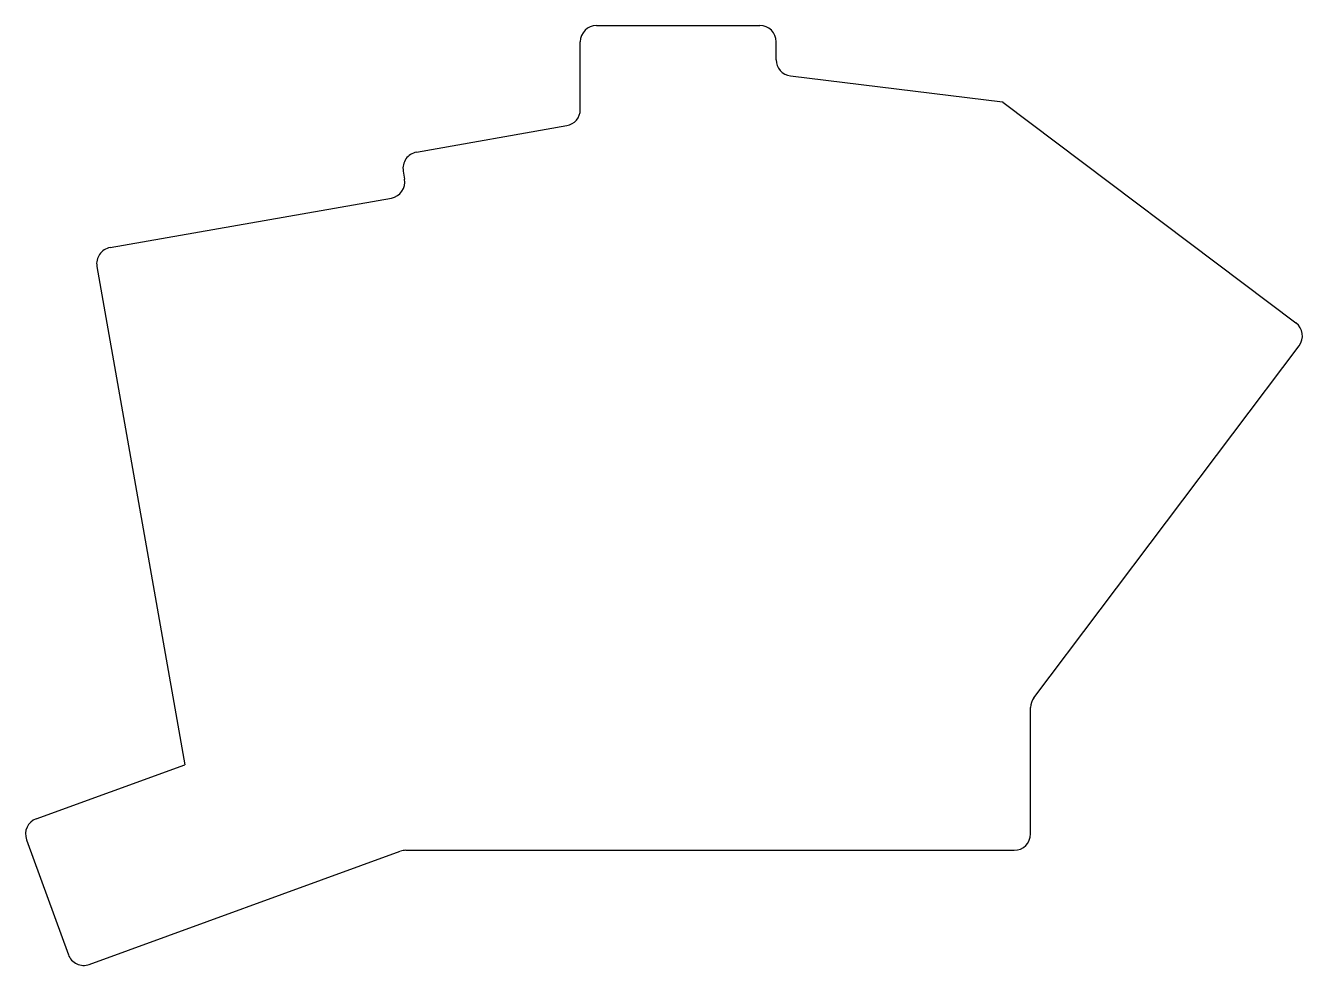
# Model space of a CAD drawing. Header units: millimetres. Extents: x -46 to 111, y -46 to 69.
import ezdxf

# ---------------------------------------------------------------- set-up
doc = ezdxf.new("R2010")
doc.units = ezdxf.units.MM

msp = doc.modelspace()

# ---------------------------------------------------------------- linework, layer by layer
for p, q in [((24.29, 69.22), (44.29, 69.22)), ((22.29, 58.92), (22.29, 67.22)), ((46.29, 65.03), (46.29, 67.22)), ((48.04, 63.05), (74.05, 59.85)), ((74.05, 59.85), (74.06, 59.86)), ((74.06, 59.86), (74.07, 59.85)), ((74.07, 59.85), (74.08, 59.85)), ((74.08, 59.85), (74.08, 59.84)), ((74.08, 59.84), (110, 32.78)), ((2.21, 53.7), (20.63, 56.95)), ((0.59, 51.38), (0.76, 50.4)), ((-35.33, 42), (-0.86, 48.08)), ((-36.95, 39.69), (-26.19, -21.37)), ((77.88, -13.17), (110.39, 29.98)), ((77.47, -29.86), (77.47, -14.37)), ((-44.38, -28), (-26.16, -21.37)), ((-26.16, -21.37), (-26.19, -21.37)), ((-45.58, -30.56), (-40.44, -44.66)), ((-37.88, -45.85), (0.23, -31.98)), ((0.92, -31.86), (75.47, -31.86))]:
    msp.add_line(p, q)
for centre, start, end in [((24.29, 67.22), 90, 180), ((44.29, 67.22), 0, 90), ((48.29, 65.03), 180, 263), ((20.29, 58.92), 280, 0), ((2.56, 51.73), 100, 190), ((-1.21, 50.05), 280, 10), ((-34.98, 40.03), 100, 190), ((108.79, 31.18), 323, 53), ((79.47, -14.37), 143, 180), ((-43.7, -29.88), 110, 200), ((75.47, -29.86), 270, 0), ((0.92, -33.86), 90, 110), ((-38.57, -43.97), 200, 290)]:
    msp.add_arc(centre, 2, start, end)

doc.saveas('drawing.dxf')
